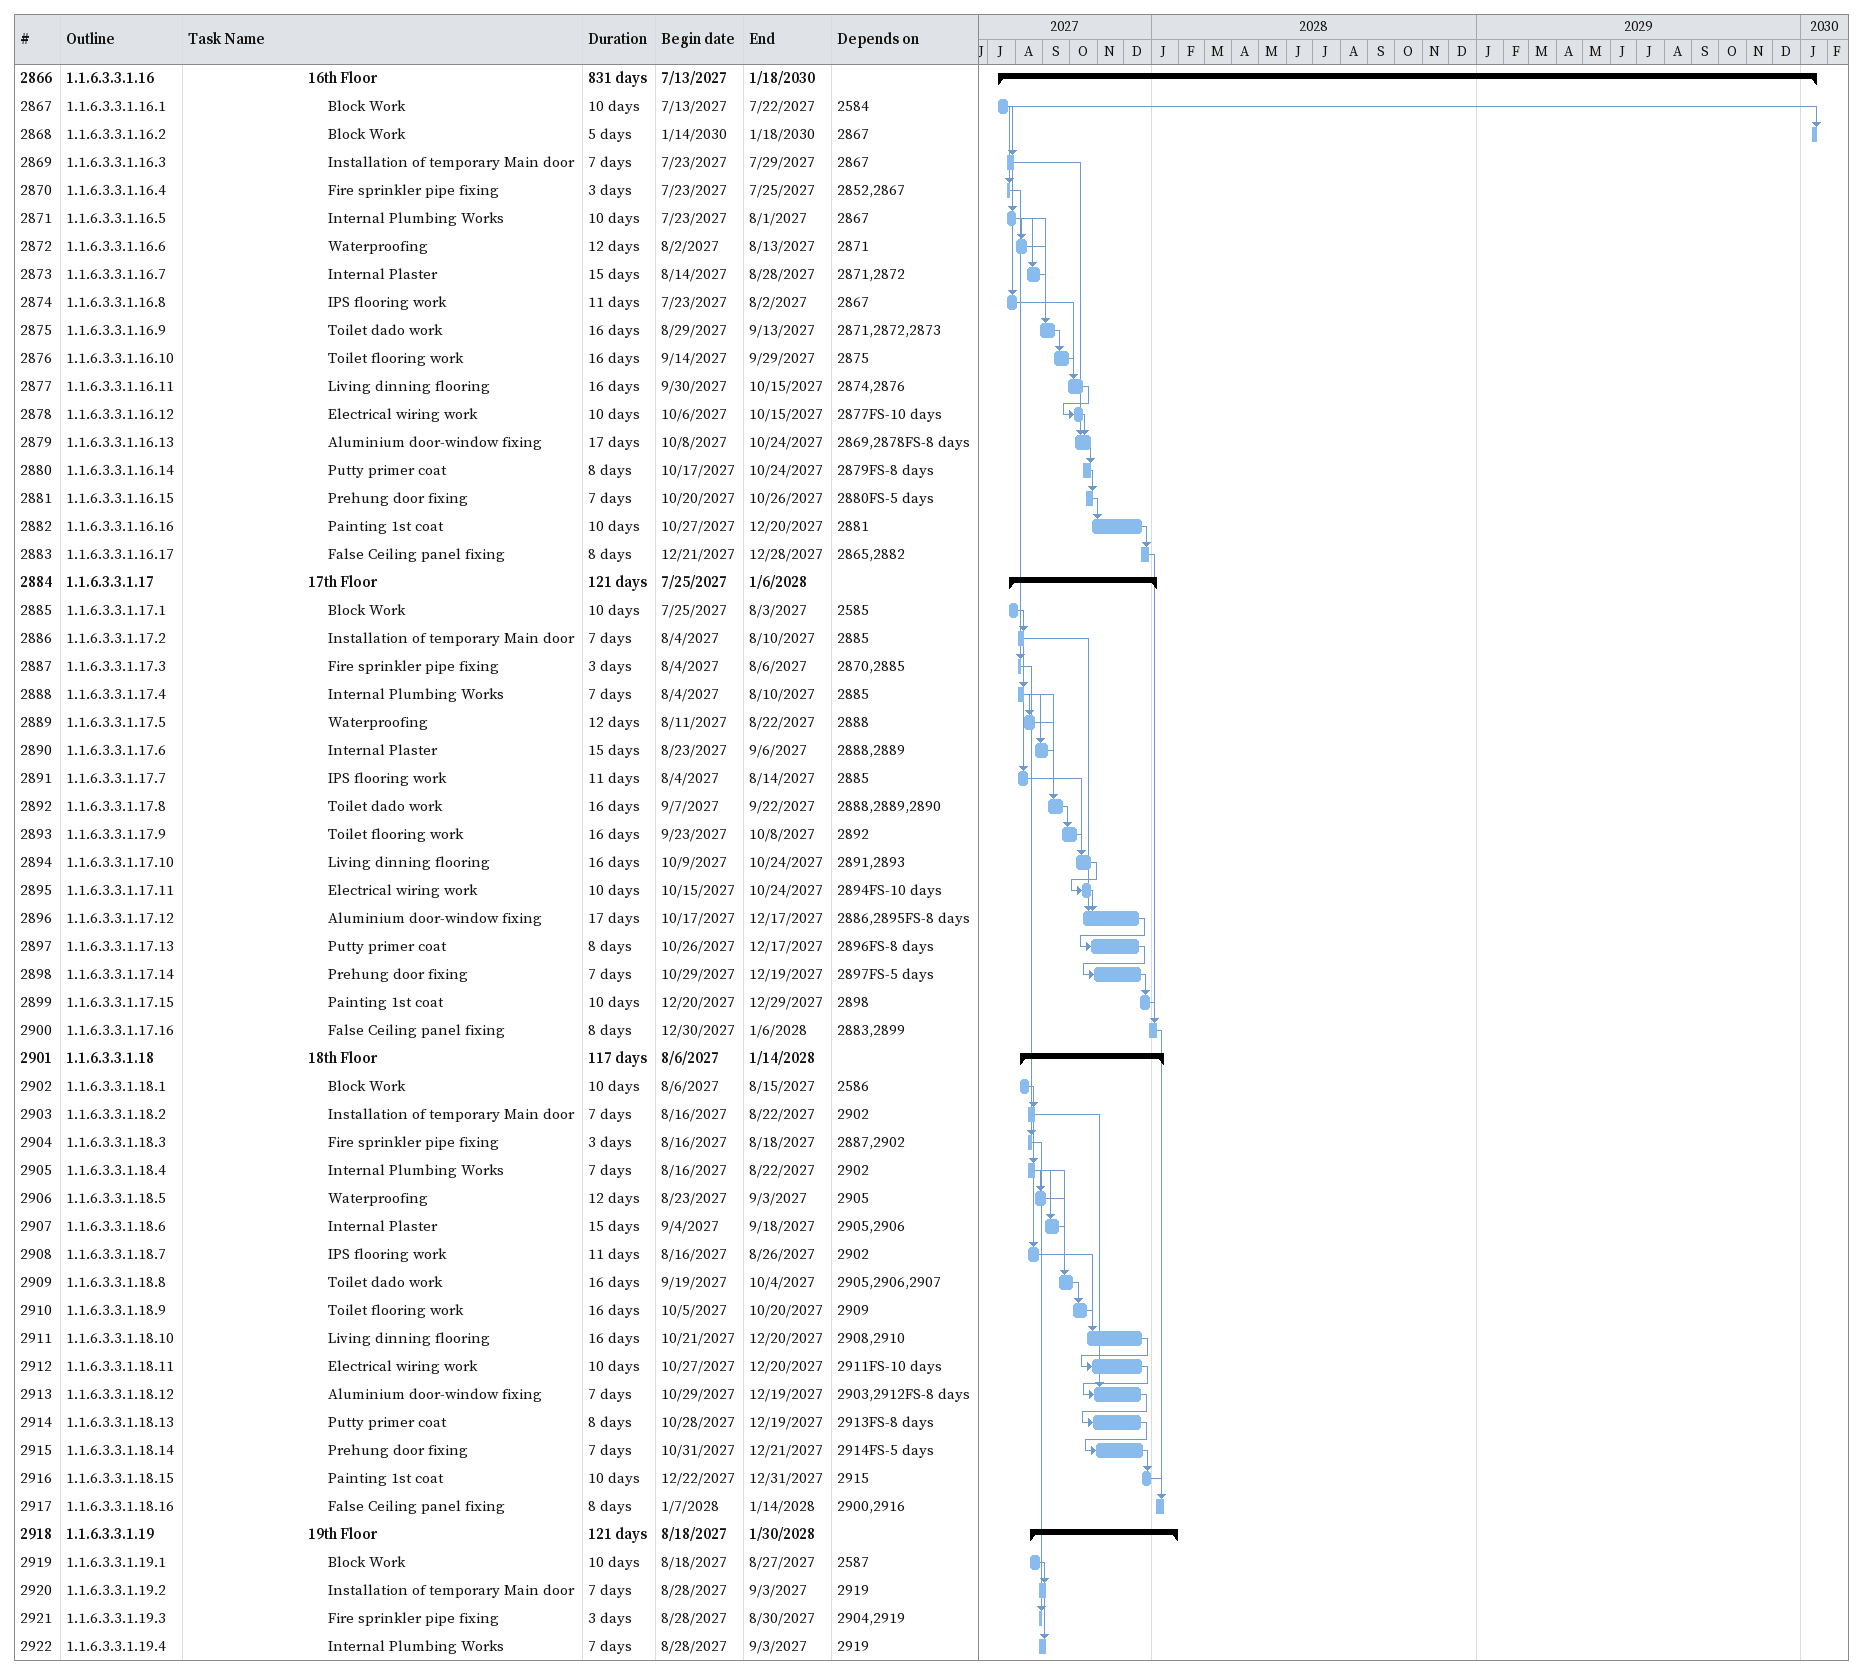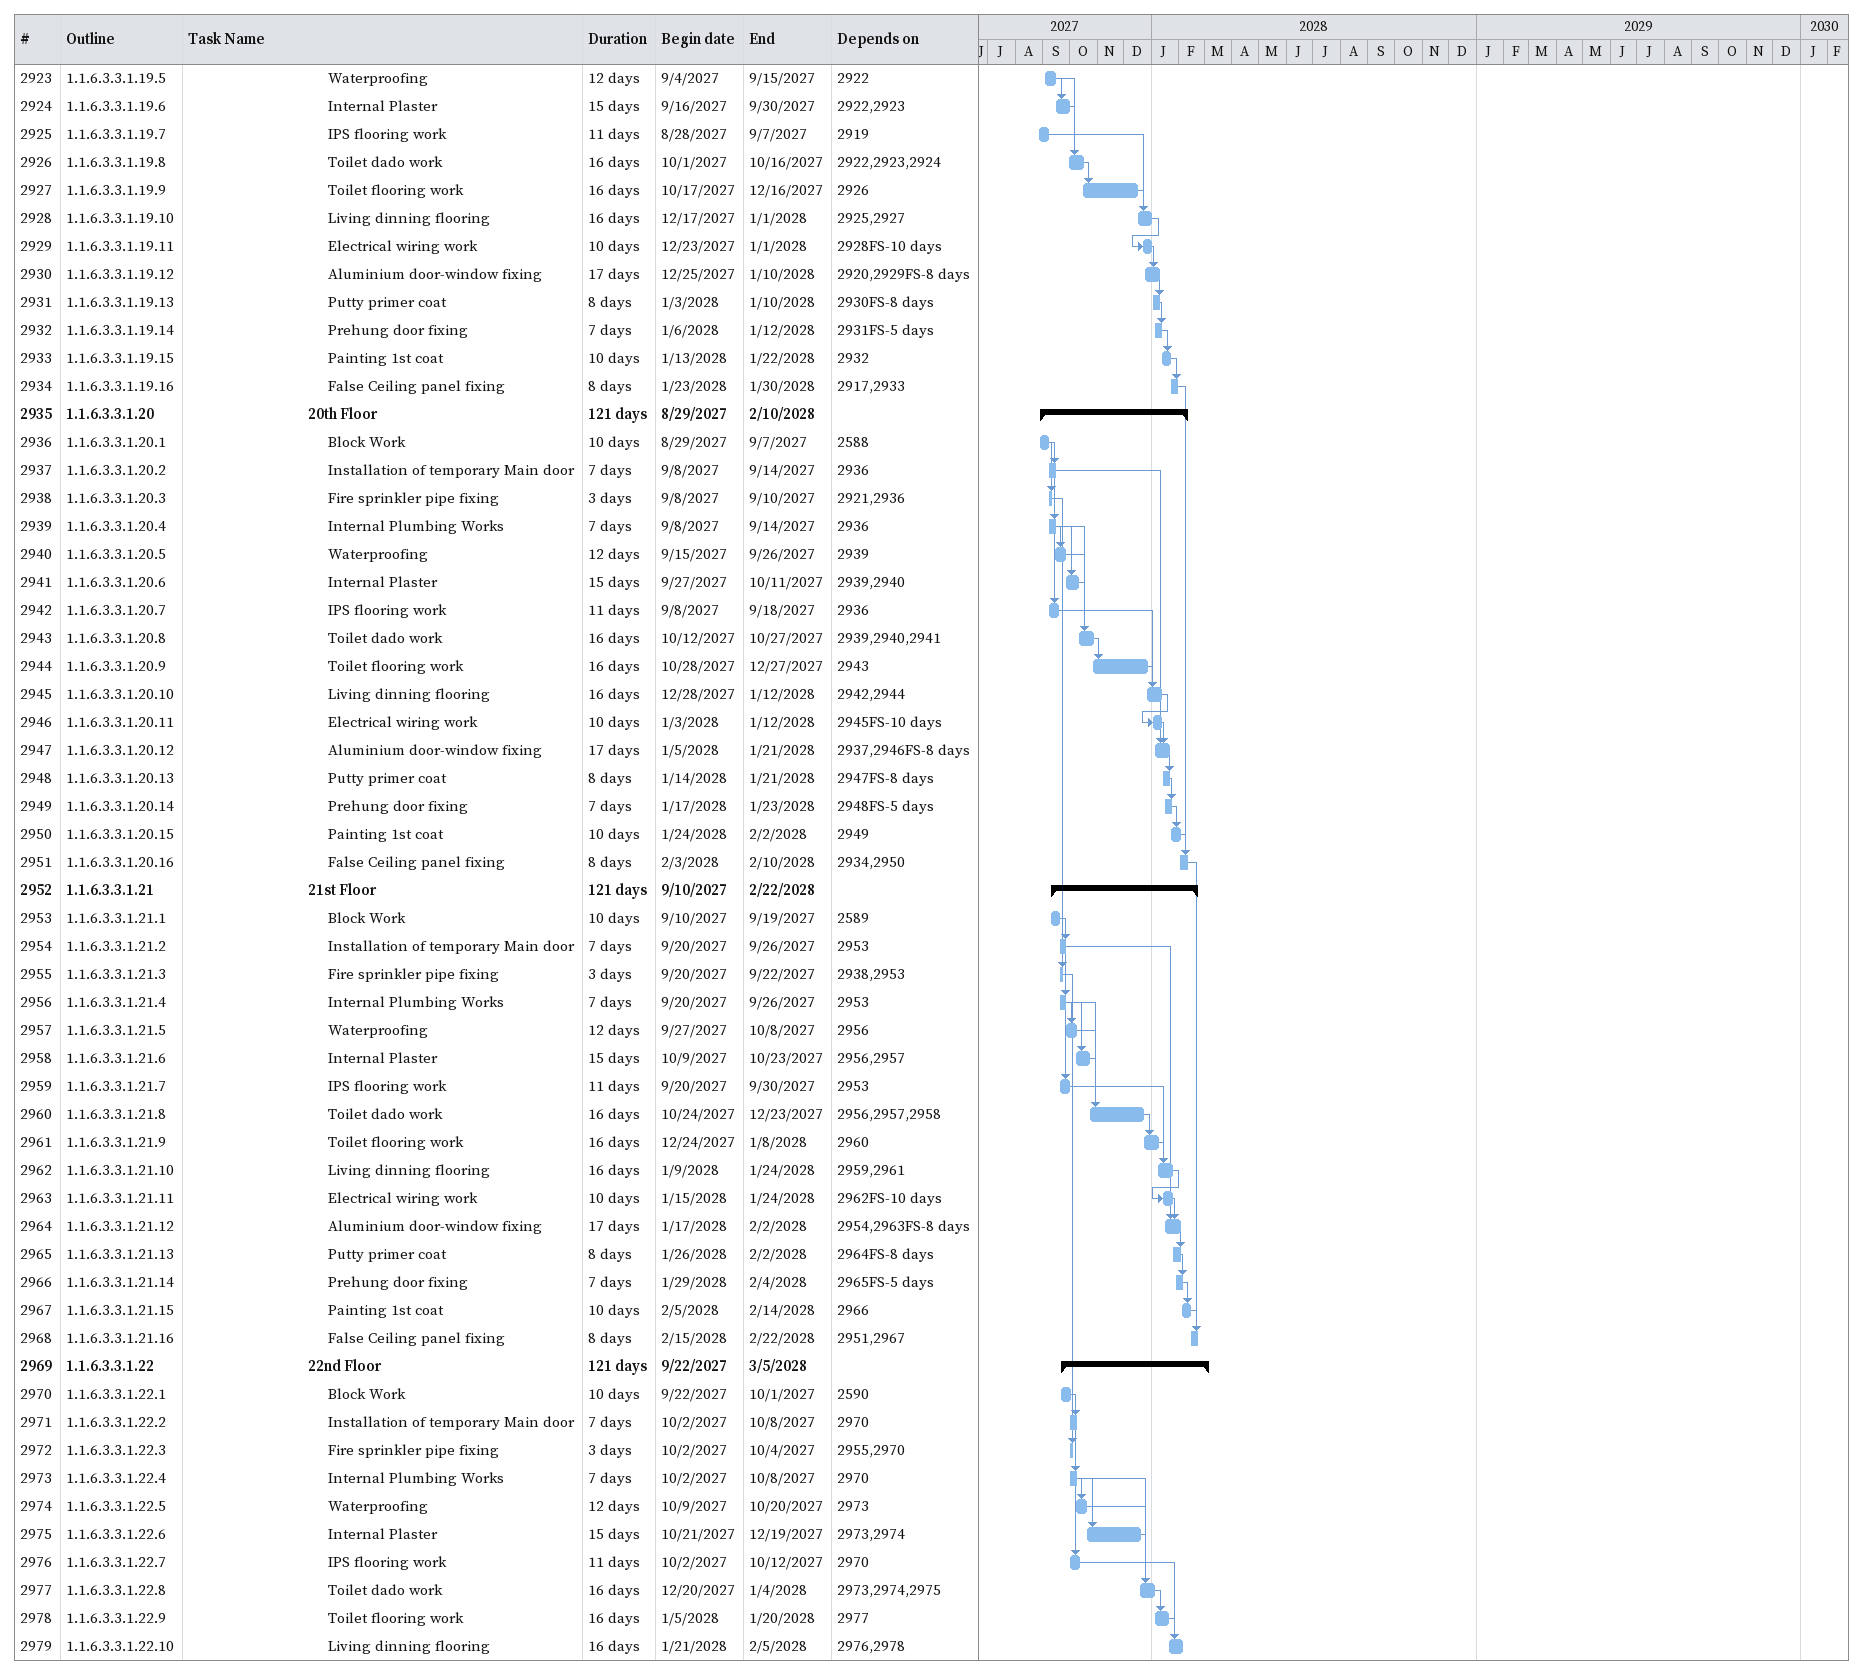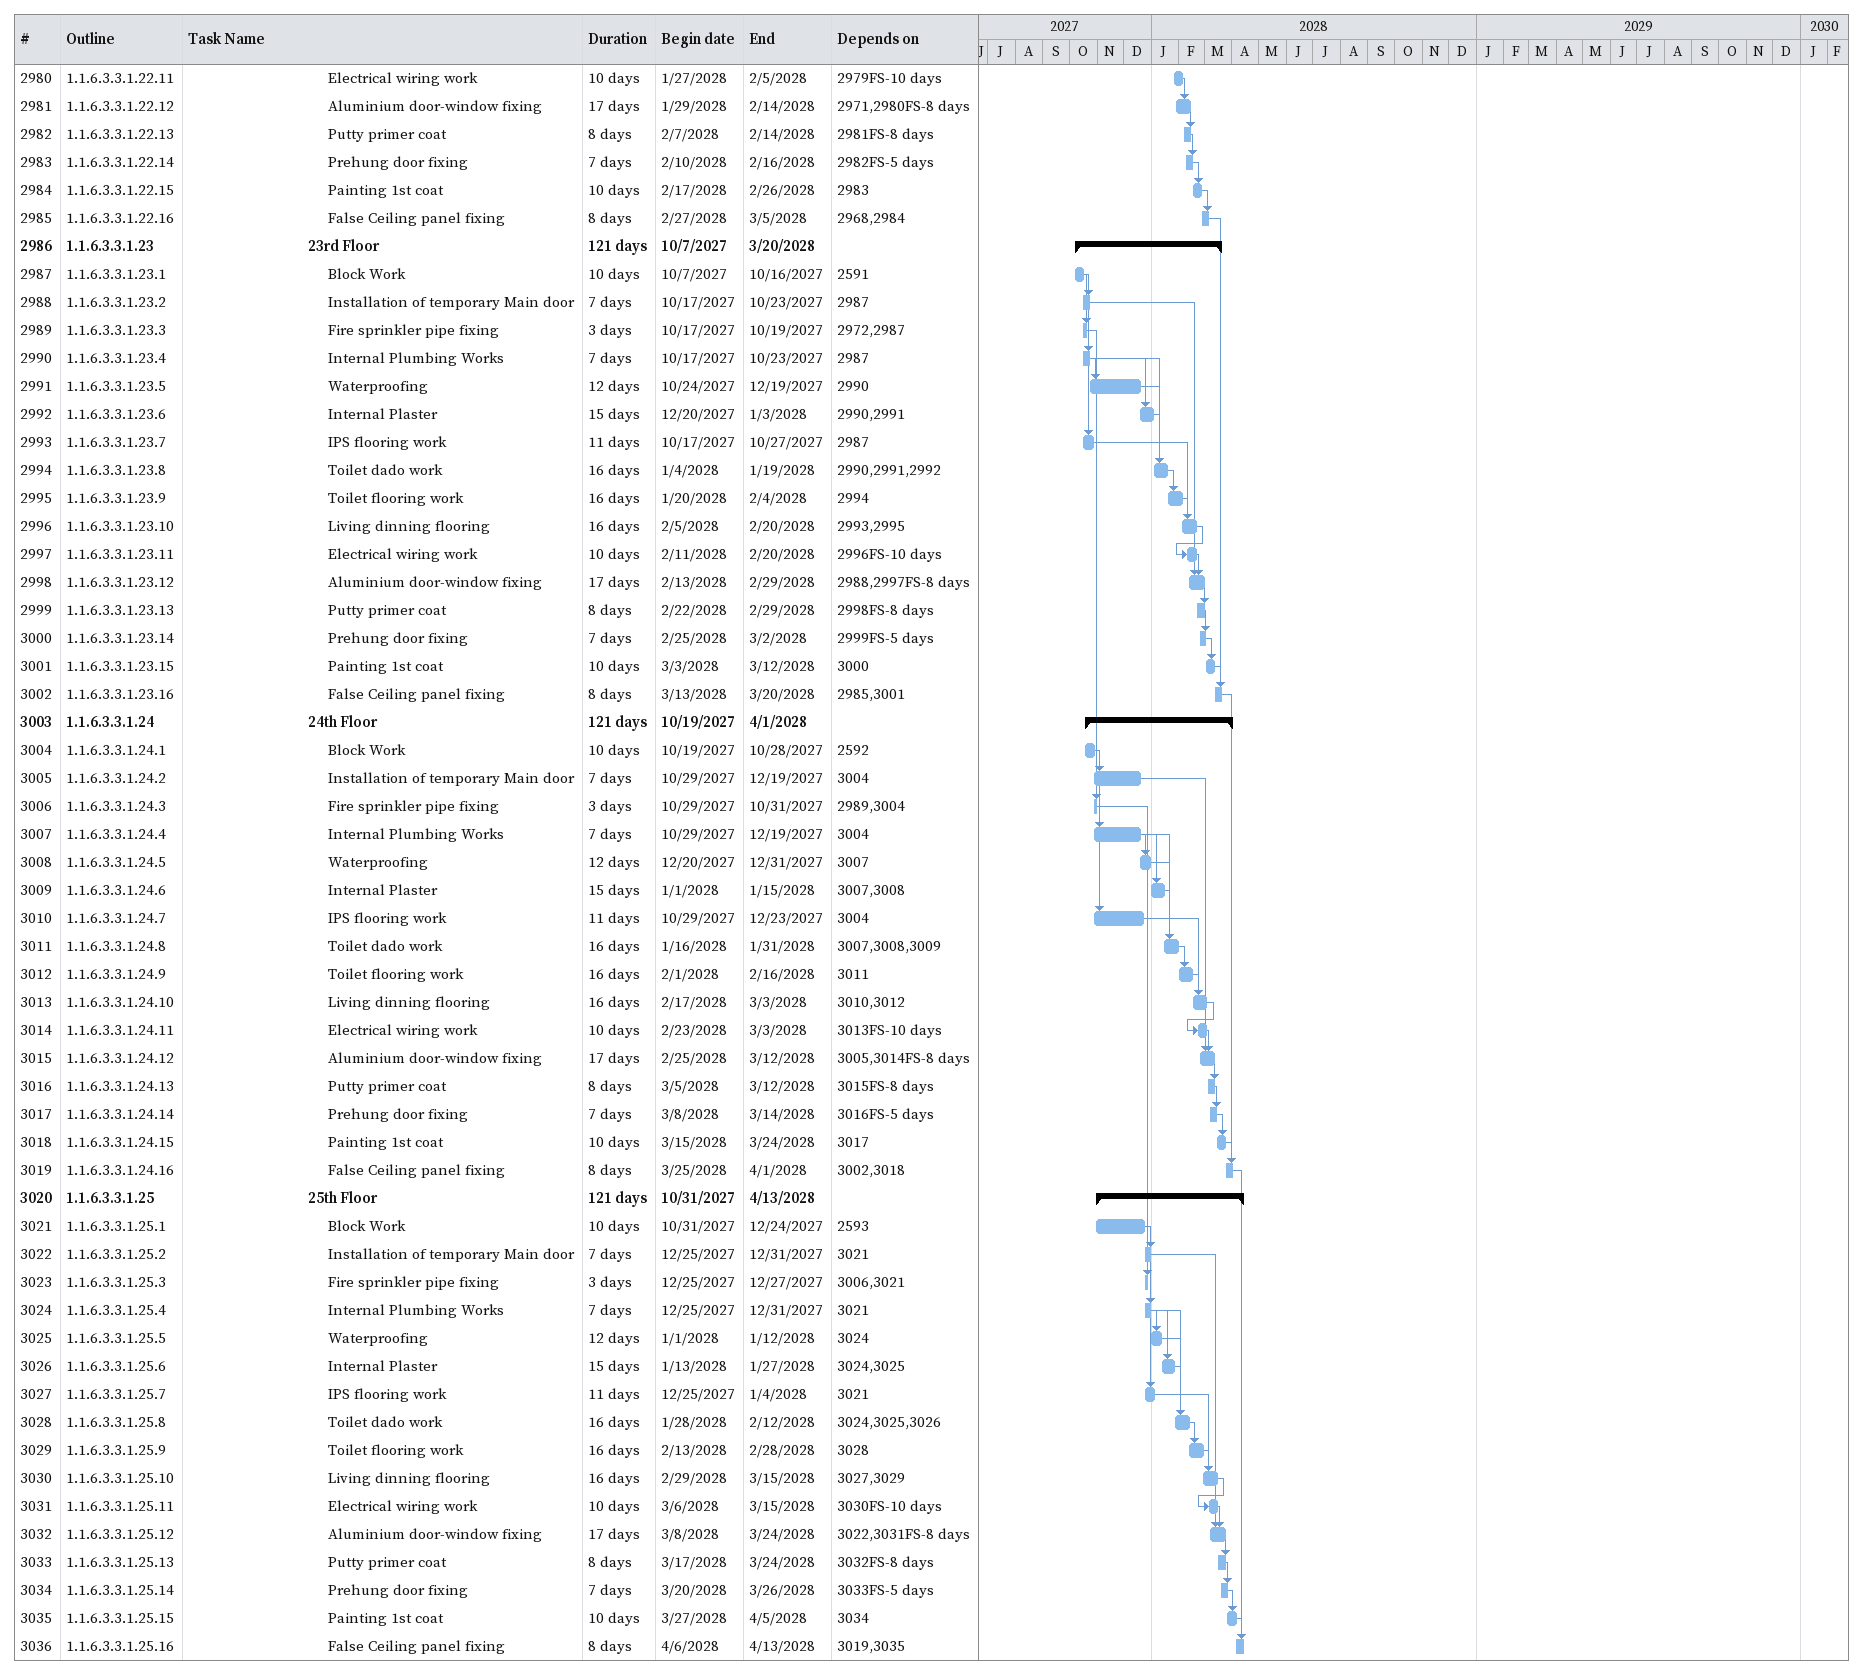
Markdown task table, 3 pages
| ID | WBS | Task | Duration | Start | Finish | Predecessors |
|---|---|---|---|---|---|---|
| 2866 | 1.1.6.3.3.1.16 | **16th Floor** | 831d | 2027-07-13 | 2030-01-18 |  |
| 2867 | 1.1.6.3.3.1.16.1 | Block Work | 10d | 2027-07-13 | 2027-07-22 | 2584 |
| 2868 | 1.1.6.3.3.1.16.2 | Block Work | 5d | 2030-01-14 | 2030-01-18 | 2867 |
| 2869 | 1.1.6.3.3.1.16.3 | Installation of temporary Main door | 7d | 2027-07-23 | 2027-07-29 | 2867 |
| 2870 | 1.1.6.3.3.1.16.4 | Fire sprinkler pipe fixing | 3d | 2027-07-23 | 2027-07-25 | 2852, 2867 |
| 2871 | 1.1.6.3.3.1.16.5 | Internal Plumbing Works | 10d | 2027-07-23 | 2027-08-01 | 2867 |
| 2872 | 1.1.6.3.3.1.16.6 | Waterproofing | 12d | 2027-08-02 | 2027-08-13 | 2871 |
| 2873 | 1.1.6.3.3.1.16.7 | Internal Plaster | 15d | 2027-08-14 | 2027-08-28 | 2871, 2872 |
| 2874 | 1.1.6.3.3.1.16.8 | IPS flooring work | 11d | 2027-07-23 | 2027-08-02 | 2867 |
| 2875 | 1.1.6.3.3.1.16.9 | Toilet dado work | 16d | 2027-08-29 | 2027-09-13 | 2871, 2872, 2873 |
| 2876 | 1.1.6.3.3.1.16.10 | Toilet flooring work | 16d | 2027-09-14 | 2027-09-29 | 2875 |
| 2877 | 1.1.6.3.3.1.16.11 | Living dinning flooring | 16d | 2027-09-30 | 2027-10-15 | 2874, 2876 |
| 2878 | 1.1.6.3.3.1.16.12 | Electrical wiring work | 10d | 2027-10-06 | 2027-10-15 | 2877FS-10d |
| 2879 | 1.1.6.3.3.1.16.13 | Aluminium door-window fixing | 17d | 2027-10-08 | 2027-10-24 | 2869, 2878FS-8d |
| 2880 | 1.1.6.3.3.1.16.14 | Putty primer coat | 8d | 2027-10-17 | 2027-10-24 | 2879FS-8d |
| 2881 | 1.1.6.3.3.1.16.15 | Prehung door fixing | 7d | 2027-10-20 | 2027-10-26 | 2880FS-5d |
| 2882 | 1.1.6.3.3.1.16.16 | Painting 1st coat | 10d | 2027-10-27 | 2027-12-20 | 2881 |
| 2883 | 1.1.6.3.3.1.16.17 | False Ceiling panel fixing | 8d | 2027-12-21 | 2027-12-28 | 2865, 2882 |
| 2884 | 1.1.6.3.3.1.17 | **17th Floor** | 121d | 2027-07-25 | 2028-01-06 |  |
| 2885 | 1.1.6.3.3.1.17.1 | Block Work | 10d | 2027-07-25 | 2027-08-03 | 2585 |
| 2886 | 1.1.6.3.3.1.17.2 | Installation of temporary Main door | 7d | 2027-08-04 | 2027-08-10 | 2885 |
| 2887 | 1.1.6.3.3.1.17.3 | Fire sprinkler pipe fixing | 3d | 2027-08-04 | 2027-08-06 | 2870, 2885 |
| 2888 | 1.1.6.3.3.1.17.4 | Internal Plumbing Works | 7d | 2027-08-04 | 2027-08-10 | 2885 |
| 2889 | 1.1.6.3.3.1.17.5 | Waterproofing | 12d | 2027-08-11 | 2027-08-22 | 2888 |
| 2890 | 1.1.6.3.3.1.17.6 | Internal Plaster | 15d | 2027-08-23 | 2027-09-06 | 2888, 2889 |
| 2891 | 1.1.6.3.3.1.17.7 | IPS flooring work | 11d | 2027-08-04 | 2027-08-14 | 2885 |
| 2892 | 1.1.6.3.3.1.17.8 | Toilet dado work | 16d | 2027-09-07 | 2027-09-22 | 2888, 2889, 2890 |
| 2893 | 1.1.6.3.3.1.17.9 | Toilet flooring work | 16d | 2027-09-23 | 2027-10-08 | 2892 |
| 2894 | 1.1.6.3.3.1.17.10 | Living dinning flooring | 16d | 2027-10-09 | 2027-10-24 | 2891, 2893 |
| 2895 | 1.1.6.3.3.1.17.11 | Electrical wiring work | 10d | 2027-10-15 | 2027-10-24 | 2894FS-10d |
| 2896 | 1.1.6.3.3.1.17.12 | Aluminium door-window fixing | 17d | 2027-10-17 | 2027-12-17 | 2886, 2895FS-8d |
| 2897 | 1.1.6.3.3.1.17.13 | Putty primer coat | 8d | 2027-10-26 | 2027-12-17 | 2896FS-8d |
| 2898 | 1.1.6.3.3.1.17.14 | Prehung door fixing | 7d | 2027-10-29 | 2027-12-19 | 2897FS-5d |
| 2899 | 1.1.6.3.3.1.17.15 | Painting 1st coat | 10d | 2027-12-20 | 2027-12-29 | 2898 |
| 2900 | 1.1.6.3.3.1.17.16 | False Ceiling panel fixing | 8d | 2027-12-30 | 2028-01-06 | 2883, 2899 |
| 2901 | 1.1.6.3.3.1.18 | **18th Floor** | 117d | 2027-08-06 | 2028-01-14 |  |
| 2902 | 1.1.6.3.3.1.18.1 | Block Work | 10d | 2027-08-06 | 2027-08-15 | 2586 |
| 2903 | 1.1.6.3.3.1.18.2 | Installation of temporary Main door | 7d | 2027-08-16 | 2027-08-22 | 2902 |
| 2904 | 1.1.6.3.3.1.18.3 | Fire sprinkler pipe fixing | 3d | 2027-08-16 | 2027-08-18 | 2887, 2902 |
| 2905 | 1.1.6.3.3.1.18.4 | Internal Plumbing Works | 7d | 2027-08-16 | 2027-08-22 | 2902 |
| 2906 | 1.1.6.3.3.1.18.5 | Waterproofing | 12d | 2027-08-23 | 2027-09-03 | 2905 |
| 2907 | 1.1.6.3.3.1.18.6 | Internal Plaster | 15d | 2027-09-04 | 2027-09-18 | 2905, 2906 |
| 2908 | 1.1.6.3.3.1.18.7 | IPS flooring work | 11d | 2027-08-16 | 2027-08-26 | 2902 |
| 2909 | 1.1.6.3.3.1.18.8 | Toilet dado work | 16d | 2027-09-19 | 2027-10-04 | 2905, 2906, 2907 |
| 2910 | 1.1.6.3.3.1.18.9 | Toilet flooring work | 16d | 2027-10-05 | 2027-10-20 | 2909 |
| 2911 | 1.1.6.3.3.1.18.10 | Living dinning flooring | 16d | 2027-10-21 | 2027-12-20 | 2908, 2910 |
| 2912 | 1.1.6.3.3.1.18.11 | Electrical wiring work | 10d | 2027-10-27 | 2027-12-20 | 2911FS-10d |
| 2913 | 1.1.6.3.3.1.18.12 | Aluminium door-window fixing | 7d | 2027-10-29 | 2027-12-19 | 2903, 2912FS-8d |
| 2914 | 1.1.6.3.3.1.18.13 | Putty primer coat | 8d | 2027-10-28 | 2027-12-19 | 2913FS-8d |
| 2915 | 1.1.6.3.3.1.18.14 | Prehung door fixing | 7d | 2027-10-31 | 2027-12-21 | 2914FS-5d |
| 2916 | 1.1.6.3.3.1.18.15 | Painting 1st coat | 10d | 2027-12-22 | 2027-12-31 | 2915 |
| 2917 | 1.1.6.3.3.1.18.16 | False Ceiling panel fixing | 8d | 2028-01-07 | 2028-01-14 | 2900, 2916 |
| 2918 | 1.1.6.3.3.1.19 | **19th Floor** | 121d | 2027-08-18 | 2028-01-30 |  |
| 2919 | 1.1.6.3.3.1.19.1 | Block Work | 10d | 2027-08-18 | 2027-08-27 | 2587 |
| 2920 | 1.1.6.3.3.1.19.2 | Installation of temporary Main door | 7d | 2027-08-28 | 2027-09-03 | 2919 |
| 2921 | 1.1.6.3.3.1.19.3 | Fire sprinkler pipe fixing | 3d | 2027-08-28 | 2027-08-30 | 2904, 2919 |
| 2922 | 1.1.6.3.3.1.19.4 | Internal Plumbing Works | 7d | 2027-08-28 | 2027-09-03 | 2919 |
| 2923 | 1.1.6.3.3.1.19.5 | Waterproofing | 12d | 2027-09-04 | 2027-09-15 | 2922 |
| 2924 | 1.1.6.3.3.1.19.6 | Internal Plaster | 15d | 2027-09-16 | 2027-09-30 | 2922, 2923 |
| 2925 | 1.1.6.3.3.1.19.7 | IPS flooring work | 11d | 2027-08-28 | 2027-09-07 | 2919 |
| 2926 | 1.1.6.3.3.1.19.8 | Toilet dado work | 16d | 2027-10-01 | 2027-10-16 | 2922, 2923, 2924 |
| 2927 | 1.1.6.3.3.1.19.9 | Toilet flooring work | 16d | 2027-10-17 | 2027-12-16 | 2926 |
| 2928 | 1.1.6.3.3.1.19.10 | Living dinning flooring | 16d | 2027-12-17 | 2028-01-01 | 2925, 2927 |
| 2929 | 1.1.6.3.3.1.19.11 | Electrical wiring work | 10d | 2027-12-23 | 2028-01-01 | 2928FS-10d |
| 2930 | 1.1.6.3.3.1.19.12 | Aluminium door-window fixing | 17d | 2027-12-25 | 2028-01-10 | 2920, 2929FS-8d |
| 2931 | 1.1.6.3.3.1.19.13 | Putty primer coat | 8d | 2028-01-03 | 2028-01-10 | 2930FS-8d |
| 2932 | 1.1.6.3.3.1.19.14 | Prehung door fixing | 7d | 2028-01-06 | 2028-01-12 | 2931FS-5d |
| 2933 | 1.1.6.3.3.1.19.15 | Painting 1st coat | 10d | 2028-01-13 | 2028-01-22 | 2932 |
| 2934 | 1.1.6.3.3.1.19.16 | False Ceiling panel fixing | 8d | 2028-01-23 | 2028-01-30 | 2917, 2933 |
| 2935 | 1.1.6.3.3.1.20 | **20th Floor** | 121d | 2027-08-29 | 2028-02-10 |  |
| 2936 | 1.1.6.3.3.1.20.1 | Block Work | 10d | 2027-08-29 | 2027-09-07 | 2588 |
| 2937 | 1.1.6.3.3.1.20.2 | Installation of temporary Main door | 7d | 2027-09-08 | 2027-09-14 | 2936 |
| 2938 | 1.1.6.3.3.1.20.3 | Fire sprinkler pipe fixing | 3d | 2027-09-08 | 2027-09-10 | 2921, 2936 |
| 2939 | 1.1.6.3.3.1.20.4 | Internal Plumbing Works | 7d | 2027-09-08 | 2027-09-14 | 2936 |
| 2940 | 1.1.6.3.3.1.20.5 | Waterproofing | 12d | 2027-09-15 | 2027-09-26 | 2939 |
| 2941 | 1.1.6.3.3.1.20.6 | Internal Plaster | 15d | 2027-09-27 | 2027-10-11 | 2939, 2940 |
| 2942 | 1.1.6.3.3.1.20.7 | IPS flooring work | 11d | 2027-09-08 | 2027-09-18 | 2936 |
| 2943 | 1.1.6.3.3.1.20.8 | Toilet dado work | 16d | 2027-10-12 | 2027-10-27 | 2939, 2940, 2941 |
| 2944 | 1.1.6.3.3.1.20.9 | Toilet flooring work | 16d | 2027-10-28 | 2027-12-27 | 2943 |
| 2945 | 1.1.6.3.3.1.20.10 | Living dinning flooring | 16d | 2027-12-28 | 2028-01-12 | 2942, 2944 |
| 2946 | 1.1.6.3.3.1.20.11 | Electrical wiring work | 10d | 2028-01-03 | 2028-01-12 | 2945FS-10d |
| 2947 | 1.1.6.3.3.1.20.12 | Aluminium door-window fixing | 17d | 2028-01-05 | 2028-01-21 | 2937, 2946FS-8d |
| 2948 | 1.1.6.3.3.1.20.13 | Putty primer coat | 8d | 2028-01-14 | 2028-01-21 | 2947FS-8d |
| 2949 | 1.1.6.3.3.1.20.14 | Prehung door fixing | 7d | 2028-01-17 | 2028-01-23 | 2948FS-5d |
| 2950 | 1.1.6.3.3.1.20.15 | Painting 1st coat | 10d | 2028-01-24 | 2028-02-02 | 2949 |
| 2951 | 1.1.6.3.3.1.20.16 | False Ceiling panel fixing | 8d | 2028-02-03 | 2028-02-10 | 2934, 2950 |
| 2952 | 1.1.6.3.3.1.21 | **21st Floor** | 121d | 2027-09-10 | 2028-02-22 |  |
| 2953 | 1.1.6.3.3.1.21.1 | Block Work | 10d | 2027-09-10 | 2027-09-19 | 2589 |
| 2954 | 1.1.6.3.3.1.21.2 | Installation of temporary Main door | 7d | 2027-09-20 | 2027-09-26 | 2953 |
| 2955 | 1.1.6.3.3.1.21.3 | Fire sprinkler pipe fixing | 3d | 2027-09-20 | 2027-09-22 | 2938, 2953 |
| 2956 | 1.1.6.3.3.1.21.4 | Internal Plumbing Works | 7d | 2027-09-20 | 2027-09-26 | 2953 |
| 2957 | 1.1.6.3.3.1.21.5 | Waterproofing | 12d | 2027-09-27 | 2027-10-08 | 2956 |
| 2958 | 1.1.6.3.3.1.21.6 | Internal Plaster | 15d | 2027-10-09 | 2027-10-23 | 2956, 2957 |
| 2959 | 1.1.6.3.3.1.21.7 | IPS flooring work | 11d | 2027-09-20 | 2027-09-30 | 2953 |
| 2960 | 1.1.6.3.3.1.21.8 | Toilet dado work | 16d | 2027-10-24 | 2027-12-23 | 2956, 2957, 2958 |
| 2961 | 1.1.6.3.3.1.21.9 | Toilet flooring work | 16d | 2027-12-24 | 2028-01-08 | 2960 |
| 2962 | 1.1.6.3.3.1.21.10 | Living dinning flooring | 16d | 2028-01-09 | 2028-01-24 | 2959, 2961 |
| 2963 | 1.1.6.3.3.1.21.11 | Electrical wiring work | 10d | 2028-01-15 | 2028-01-24 | 2962FS-10d |
| 2964 | 1.1.6.3.3.1.21.12 | Aluminium door-window fixing | 17d | 2028-01-17 | 2028-02-02 | 2954, 2963FS-8d |
| 2965 | 1.1.6.3.3.1.21.13 | Putty primer coat | 8d | 2028-01-26 | 2028-02-02 | 2964FS-8d |
| 2966 | 1.1.6.3.3.1.21.14 | Prehung door fixing | 7d | 2028-01-29 | 2028-02-04 | 2965FS-5d |
| 2967 | 1.1.6.3.3.1.21.15 | Painting 1st coat | 10d | 2028-02-05 | 2028-02-14 | 2966 |
| 2968 | 1.1.6.3.3.1.21.16 | False Ceiling panel fixing | 8d | 2028-02-15 | 2028-02-22 | 2951, 2967 |
| 2969 | 1.1.6.3.3.1.22 | **22nd Floor** | 121d | 2027-09-22 | 2028-03-05 |  |
| 2970 | 1.1.6.3.3.1.22.1 | Block Work | 10d | 2027-09-22 | 2027-10-01 | 2590 |
| 2971 | 1.1.6.3.3.1.22.2 | Installation of temporary Main door | 7d | 2027-10-02 | 2027-10-08 | 2970 |
| 2972 | 1.1.6.3.3.1.22.3 | Fire sprinkler pipe fixing | 3d | 2027-10-02 | 2027-10-04 | 2955, 2970 |
| 2973 | 1.1.6.3.3.1.22.4 | Internal Plumbing Works | 7d | 2027-10-02 | 2027-10-08 | 2970 |
| 2974 | 1.1.6.3.3.1.22.5 | Waterproofing | 12d | 2027-10-09 | 2027-10-20 | 2973 |
| 2975 | 1.1.6.3.3.1.22.6 | Internal Plaster | 15d | 2027-10-21 | 2027-12-19 | 2973, 2974 |
| 2976 | 1.1.6.3.3.1.22.7 | IPS flooring work | 11d | 2027-10-02 | 2027-10-12 | 2970 |
| 2977 | 1.1.6.3.3.1.22.8 | Toilet dado work | 16d | 2027-12-20 | 2028-01-04 | 2973, 2974, 2975 |
| 2978 | 1.1.6.3.3.1.22.9 | Toilet flooring work | 16d | 2028-01-05 | 2028-01-20 | 2977 |
| 2979 | 1.1.6.3.3.1.22.10 | Living dinning flooring | 16d | 2028-01-21 | 2028-02-05 | 2976, 2978 |
| 2980 | 1.1.6.3.3.1.22.11 | Electrical wiring work | 10d | 2028-01-27 | 2028-02-05 | 2979FS-10d |
| 2981 | 1.1.6.3.3.1.22.12 | Aluminium door-window fixing | 17d | 2028-01-29 | 2028-02-14 | 2971, 2980FS-8d |
| 2982 | 1.1.6.3.3.1.22.13 | Putty primer coat | 8d | 2028-02-07 | 2028-02-14 | 2981FS-8d |
| 2983 | 1.1.6.3.3.1.22.14 | Prehung door fixing | 7d | 2028-02-10 | 2028-02-16 | 2982FS-5d |
| 2984 | 1.1.6.3.3.1.22.15 | Painting 1st coat | 10d | 2028-02-17 | 2028-02-26 | 2983 |
| 2985 | 1.1.6.3.3.1.22.16 | False Ceiling panel fixing | 8d | 2028-02-27 | 2028-03-05 | 2968, 2984 |
| 2986 | 1.1.6.3.3.1.23 | **23rd Floor** | 121d | 2027-10-07 | 2028-03-20 |  |
| 2987 | 1.1.6.3.3.1.23.1 | Block Work | 10d | 2027-10-07 | 2027-10-16 | 2591 |
| 2988 | 1.1.6.3.3.1.23.2 | Installation of temporary Main door | 7d | 2027-10-17 | 2027-10-23 | 2987 |
| 2989 | 1.1.6.3.3.1.23.3 | Fire sprinkler pipe fixing | 3d | 2027-10-17 | 2027-10-19 | 2972, 2987 |
| 2990 | 1.1.6.3.3.1.23.4 | Internal Plumbing Works | 7d | 2027-10-17 | 2027-10-23 | 2987 |
| 2991 | 1.1.6.3.3.1.23.5 | Waterproofing | 12d | 2027-10-24 | 2027-12-19 | 2990 |
| 2992 | 1.1.6.3.3.1.23.6 | Internal Plaster | 15d | 2027-12-20 | 2028-01-03 | 2990, 2991 |
| 2993 | 1.1.6.3.3.1.23.7 | IPS flooring work | 11d | 2027-10-17 | 2027-10-27 | 2987 |
| 2994 | 1.1.6.3.3.1.23.8 | Toilet dado work | 16d | 2028-01-04 | 2028-01-19 | 2990, 2991, 2992 |
| 2995 | 1.1.6.3.3.1.23.9 | Toilet flooring work | 16d | 2028-01-20 | 2028-02-04 | 2994 |
| 2996 | 1.1.6.3.3.1.23.10 | Living dinning flooring | 16d | 2028-02-05 | 2028-02-20 | 2993, 2995 |
| 2997 | 1.1.6.3.3.1.23.11 | Electrical wiring work | 10d | 2028-02-11 | 2028-02-20 | 2996FS-10d |
| 2998 | 1.1.6.3.3.1.23.12 | Aluminium door-window fixing | 17d | 2028-02-13 | 2028-02-29 | 2988, 2997FS-8d |
| 2999 | 1.1.6.3.3.1.23.13 | Putty primer coat | 8d | 2028-02-22 | 2028-02-29 | 2998FS-8d |
| 3000 | 1.1.6.3.3.1.23.14 | Prehung door fixing | 7d | 2028-02-25 | 2028-03-02 | 2999FS-5d |
| 3001 | 1.1.6.3.3.1.23.15 | Painting 1st coat | 10d | 2028-03-03 | 2028-03-12 | 3000 |
| 3002 | 1.1.6.3.3.1.23.16 | False Ceiling panel fixing | 8d | 2028-03-13 | 2028-03-20 | 2985, 3001 |
| 3003 | 1.1.6.3.3.1.24 | **24th Floor** | 121d | 2027-10-19 | 2028-04-01 |  |
| 3004 | 1.1.6.3.3.1.24.1 | Block Work | 10d | 2027-10-19 | 2027-10-28 | 2592 |
| 3005 | 1.1.6.3.3.1.24.2 | Installation of temporary Main door | 7d | 2027-10-29 | 2027-12-19 | 3004 |
| 3006 | 1.1.6.3.3.1.24.3 | Fire sprinkler pipe fixing | 3d | 2027-10-29 | 2027-10-31 | 2989, 3004 |
| 3007 | 1.1.6.3.3.1.24.4 | Internal Plumbing Works | 7d | 2027-10-29 | 2027-12-19 | 3004 |
| 3008 | 1.1.6.3.3.1.24.5 | Waterproofing | 12d | 2027-12-20 | 2027-12-31 | 3007 |
| 3009 | 1.1.6.3.3.1.24.6 | Internal Plaster | 15d | 2028-01-01 | 2028-01-15 | 3007, 3008 |
| 3010 | 1.1.6.3.3.1.24.7 | IPS flooring work | 11d | 2027-10-29 | 2027-12-23 | 3004 |
| 3011 | 1.1.6.3.3.1.24.8 | Toilet dado work | 16d | 2028-01-16 | 2028-01-31 | 3007, 3008, 3009 |
| 3012 | 1.1.6.3.3.1.24.9 | Toilet flooring work | 16d | 2028-02-01 | 2028-02-16 | 3011 |
| 3013 | 1.1.6.3.3.1.24.10 | Living dinning flooring | 16d | 2028-02-17 | 2028-03-03 | 3010, 3012 |
| 3014 | 1.1.6.3.3.1.24.11 | Electrical wiring work | 10d | 2028-02-23 | 2028-03-03 | 3013FS-10d |
| 3015 | 1.1.6.3.3.1.24.12 | Aluminium door-window fixing | 17d | 2028-02-25 | 2028-03-12 | 3005, 3014FS-8d |
| 3016 | 1.1.6.3.3.1.24.13 | Putty primer coat | 8d | 2028-03-05 | 2028-03-12 | 3015FS-8d |
| 3017 | 1.1.6.3.3.1.24.14 | Prehung door fixing | 7d | 2028-03-08 | 2028-03-14 | 3016FS-5d |
| 3018 | 1.1.6.3.3.1.24.15 | Painting 1st coat | 10d | 2028-03-15 | 2028-03-24 | 3017 |
| 3019 | 1.1.6.3.3.1.24.16 | False Ceiling panel fixing | 8d | 2028-03-25 | 2028-04-01 | 3002, 3018 |
| 3020 | 1.1.6.3.3.1.25 | **25th Floor** | 121d | 2027-10-31 | 2028-04-13 |  |
| 3021 | 1.1.6.3.3.1.25.1 | Block Work | 10d | 2027-10-31 | 2027-12-24 | 2593 |
| 3022 | 1.1.6.3.3.1.25.2 | Installation of temporary Main door | 7d | 2027-12-25 | 2027-12-31 | 3021 |
| 3023 | 1.1.6.3.3.1.25.3 | Fire sprinkler pipe fixing | 3d | 2027-12-25 | 2027-12-27 | 3006, 3021 |
| 3024 | 1.1.6.3.3.1.25.4 | Internal Plumbing Works | 7d | 2027-12-25 | 2027-12-31 | 3021 |
| 3025 | 1.1.6.3.3.1.25.5 | Waterproofing | 12d | 2028-01-01 | 2028-01-12 | 3024 |
| 3026 | 1.1.6.3.3.1.25.6 | Internal Plaster | 15d | 2028-01-13 | 2028-01-27 | 3024, 3025 |
| 3027 | 1.1.6.3.3.1.25.7 | IPS flooring work | 11d | 2027-12-25 | 2028-01-04 | 3021 |
| 3028 | 1.1.6.3.3.1.25.8 | Toilet dado work | 16d | 2028-01-28 | 2028-02-12 | 3024, 3025, 3026 |
| 3029 | 1.1.6.3.3.1.25.9 | Toilet flooring work | 16d | 2028-02-13 | 2028-02-28 | 3028 |
| 3030 | 1.1.6.3.3.1.25.10 | Living dinning flooring | 16d | 2028-02-29 | 2028-03-15 | 3027, 3029 |
| 3031 | 1.1.6.3.3.1.25.11 | Electrical wiring work | 10d | 2028-03-06 | 2028-03-15 | 3030FS-10d |
| 3032 | 1.1.6.3.3.1.25.12 | Aluminium door-window fixing | 17d | 2028-03-08 | 2028-03-24 | 3022, 3031FS-8d |
| 3033 | 1.1.6.3.3.1.25.13 | Putty primer coat | 8d | 2028-03-17 | 2028-03-24 | 3032FS-8d |
| 3034 | 1.1.6.3.3.1.25.14 | Prehung door fixing | 7d | 2028-03-20 | 2028-03-26 | 3033FS-5d |
| 3035 | 1.1.6.3.3.1.25.15 | Painting 1st coat | 10d | 2028-03-27 | 2028-04-05 | 3034 |
| 3036 | 1.1.6.3.3.1.25.16 | False Ceiling panel fixing | 8d | 2028-04-06 | 2028-04-13 | 3019, 3035 |
